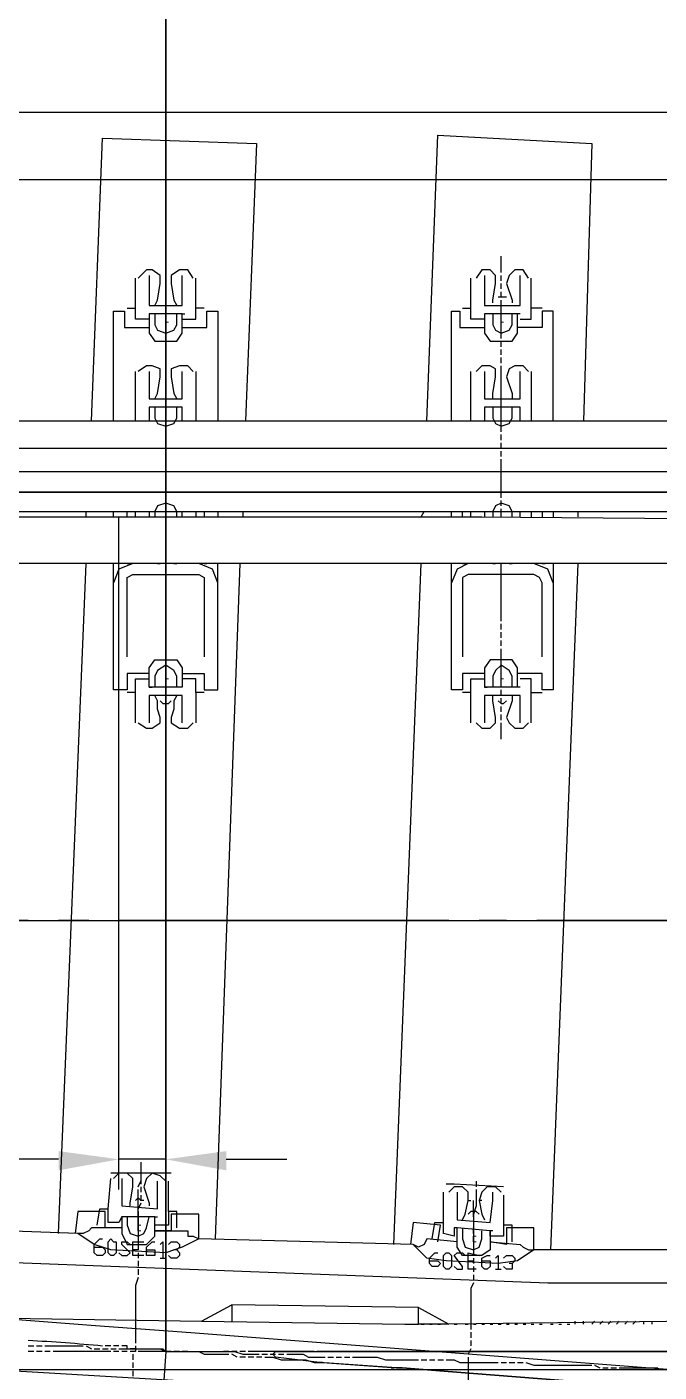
# Model space of a CAD drawing. Header units: millimetres. Extents: x -45 to 90, y -17 to 16.
# Drawn here: x 36.84 to 37.895, y -0.754 to 1.492 of the extents above; entities that cross this region are included whole.
import ezdxf

# ---------------------------------------------------------------- set-up
doc = ezdxf.new("R2010")
doc.units = ezdxf.units.MM
doc.layers.add('PDF_Geometry', color=7, linetype='Continuous')
doc.layers.add('PDF_Solid Fills', color=7, linetype='Continuous')

msp = doc.modelspace()

# ---------------------------------------------------------------- linework, layer by layer
at = {"color": 5}
msp.add_line((0, 1.35), (53.4325, 1.35), dxfattribs=at)
at = {"color": 2}
for p, q in [((0, 0.75), (53.4325, 0.75)), ((0, 0), (53.4325, 0)), ((0, 0), (42.783, 0)), ((0, -0.75), (53.4325, -0.75))]:
    msp.add_line(p, q, dxfattribs=at)
at = {"color": 6}
msp.add_lwpolyline([(29.1661, -1.3506), (29.1986, 0.45), (32.6939, 0.2287), (32.6939, 1.2372), (41.2932, 1.2372), (41.2932, 0), (45.2746, 0), (45.1993, -2.1005), (41.2248, -1.7678), (41.1144, -3.1159), (32.554, -2.4665), (32.6324, -1.35)], close=True, dxfattribs=at)
at = {"color": 2}
for radius in [500.8082, 500.0582, 499.3082]:
    msp.add_arc((-0.8299, -500.0575), radius, 85.235272, 89.904911, dxfattribs=at)
at = {"layer": 'PDF_Geometry', "lineweight": 25}
for points in [[(37.0718, 0.5318), (37.0718, 3.6994)], [(36.9938, -0.7151), (37.0076, -0.7151), (37.0213, -0.7151), (37.0305, -0.7151), (37.0351, -0.7151), (37.0443, -0.7151), (37.0489, -0.7151), (37.058, -0.7151), (37.0624, -0.7151), (37.0718, -0.7197), (37.0809, -0.7197), (37.0718, -0.7197), (37.0718, 1.7282), (37.0718, -0.7197), (37.0351, -1.2469)], [(36.9478, 0.8343), (36.9663, 1.3065), (37.223, 1.2973), (37.2047, 0.8343)], [(37.5073, 0.8343), (37.5256, 1.3111), (37.7823, 1.2973), (37.7686, 0.8343)], [(37.0718, 1.0589), (37.0718, 1.0727), (37.0718, 1.0864), (37.0718, 1.1002), (37.0718, 1.1094)], [(37.631, 1.0819), (37.631, 1.0956), (37.631, 1.1094)], [(37.0534, 1.0268), (37.058, 1.036), (37.0624, 1.0635), (37.0624, 1.0773), (37.0489, 1.0864), (37.0397, 1.0864), (37.0259, 1.0727)], [(37.1176, 1.0727), (37.1084, 1.0864), (37.0947, 1.0864), (37.0809, 1.0773), (37.0809, 1.0635), (37.0855, 1.036), (37.0901, 1.0268)], [(37.6173, 1.0314), (37.6173, 1.036), (37.6219, 1.0635), (37.6219, 1.0773), (37.6127, 1.0864), (37.5989, 1.0864), (37.5898, 1.0727)], [(37.6769, 1.0727), (37.6677, 1.0864), (37.654, 1.0864), (37.6448, 1.0773), (37.6402, 1.0635), (37.6494, 1.036), (37.6494, 1.0314)], [(37.0076, 1.0223), (37.0213, 1.0223), (37.0213, 1.0727)], [(37.0443, 1.0773), (37.0443, 1.0268), (37.0993, 1.0268), (37.0993, 1.0773)], [(37.1359, 1.0223), (37.1222, 1.0223), (37.1222, 1.0727)], [(37.5669, 1.0223), (37.5806, 1.0223), (37.5806, 1.0727)], [(37.6035, 1.0773), (37.6035, 1.0268), (37.6631, 1.0268), (37.6631, 1.0773)], [(37.631, 1.0681), (37.631, 1.0773)], [(37.631, 1.0545), (37.631, 1.0635)], [(37.6998, 1.0223), (37.6815, 1.0223), (37.6815, 1.0727)], [(37.0718, 1.0452), (37.0718, 1.0545)], [(37.0718, 1.0314), (37.0718, 1.0406)], [(37.6402, 1.0406), (37.6354, 1.0406), (37.631, 1.0406), (37.6264, 1.0406)], [(37.631, 1.0406), (37.631, 1.0498)], [(37.631, 0.9718), (37.631, 0.981), (37.631, 0.9856), (37.631, 0.9948), (37.631, 0.9993), (37.631, 1.0085), (37.631, 1.0131), (37.631, 1.0223), (37.631, 1.0268), (37.631, 1.036)], [(36.9847, 0.8343), (36.9847, 0.9352), (36.9847, 1.0177), (37.003, 1.0177), (37.003, 0.9902), (37.0443, 0.9902)], [(37.0443, 1.0039), (37.0213, 1.0039), (37.0213, 1.0223)], [(37.0534, 1.0131), (37.0534, 0.9948), (37.058, 0.9856), (37.0718, 0.981), (37.0855, 0.9856), (37.0901, 0.9948), (37.0901, 1.0131)], [(37.0718, 1.0177), (37.0718, 1.0268)], [(37.0718, 0.9489), (37.0718, 0.9581), (37.0718, 0.9627), (37.0718, 0.9718), (37.0718, 0.9764), (37.0718, 0.9856), (37.0718, 0.9902), (37.0718, 0.9993), (37.0718, 1.0039), (37.0718, 1.0131)], [(37.0993, 1.0039), (37.1222, 1.0039), (37.1222, 1.0223)], [(37.0993, 0.9902), (37.1405, 0.9902), (37.1405, 1.0177), (37.1589, 1.0177), (37.1589, 0.9352), (37.1589, 0.8343)], [(37.0993, 1.0131), (37.1039, 1.0131)], [(37.5485, 0.8343), (37.5485, 1.0177), (37.5623, 1.0177), (37.5623, 0.9902), (37.6035, 0.9902)], [(37.6035, 1.0039), (37.5806, 1.0039), (37.5806, 1.0223)], [(37.6173, 1.0131), (37.6173, 0.9948), (37.6219, 0.9856), (37.631, 0.981), (37.6448, 0.9856), (37.6494, 0.9948), (37.6494, 1.0131)], [(37.7181, 0.8343), (37.7181, 1.0177), (37.6998, 1.0177), (37.6998, 0.9902), (37.6585, 0.9902)], [(37.6631, 1.0131), (37.6585, 1.0131)], [(37.6631, 1.0039), (37.6815, 1.0039), (37.6815, 1.0223)], [(37.631, 0.9581), (37.631, 0.9672)], [(37.0718, 0.8985), (37.0718, 0.9122), (37.0718, 0.926), (37.0718, 0.9352), (37.0718, 0.9443)], [(37.631, 0.9443), (37.631, 0.9535)], [(37.0534, 0.871), (37.058, 0.8802), (37.0624, 0.9077), (37.0624, 0.9214), (37.0489, 0.926), (37.0397, 0.926), (37.0259, 0.9168)], [(37.1176, 0.9168), (37.1084, 0.926), (37.0947, 0.926), (37.0809, 0.9214), (37.0809, 0.9077), (37.0855, 0.8802), (37.0901, 0.871)], [(37.6173, 0.871), (37.6173, 0.8802), (37.6219, 0.9077), (37.6219, 0.9214), (37.6127, 0.926), (37.5989, 0.926), (37.5898, 0.9168)], [(37.631, 0.9306), (37.631, 0.9399)], [(37.631, 0.816), (37.631, 0.8297), (37.631, 0.8435), (37.631, 0.8572), (37.631, 0.871), (37.631, 0.8847), (37.631, 0.8985), (37.631, 0.9122), (37.631, 0.926)], [(37.6769, 0.9168), (37.6677, 0.926), (37.654, 0.926), (37.6448, 0.9214), (37.6402, 0.9077), (37.6494, 0.8802), (37.6494, 0.871)], [(37.0213, 0.8343), (37.0213, 0.9168)], [(37.0443, 0.9168), (37.0443, 0.871), (37.0993, 0.871), (37.0993, 0.9168)], [(37.1222, 0.9168), (37.1222, 0.8343)], [(37.5806, 0.8343), (37.5806, 0.9168)], [(37.6035, 0.9168), (37.6035, 0.871), (37.6631, 0.871), (37.6631, 0.9168)], [(37.6815, 0.9168), (37.6815, 0.8343)], [(37.0718, 0.8847), (37.0718, 0.8939)], [(37.0718, 0.871), (37.0718, 0.8802)], [(37.0993, 0.8343), (37.0993, 0.8572), (37.0443, 0.8572), (37.0443, 0.8343)], [(37.0534, 0.8572), (37.0534, 0.8389), (37.058, 0.8297), (37.0718, 0.8253), (37.0855, 0.8297), (37.0901, 0.8389), (37.0901, 0.8572)], [(37.0718, 0.8572), (37.0718, 0.8664)], [(37.6631, 0.8343), (37.6631, 0.8572), (37.6035, 0.8572), (37.6035, 0.8343)], [(37.6173, 0.8572), (37.6173, 0.8389), (37.6219, 0.8297), (37.631, 0.8253), (37.6448, 0.8297), (37.6494, 0.8389), (37.6494, 0.8572)], [(32.9873, 0.8343), (40.7849, 0.8343), (41.0966, 0.8343)], [(37.0718, 0.7885), (37.0718, 0.7976), (37.0718, 0.8022), (37.0718, 0.8114), (37.0718, 0.816), (37.0718, 0.8253), (37.0718, 0.8297), (37.0718, 0.8389), (37.0718, 0.8435), (37.0718, 0.8526)], [(37.631, 0.8022), (37.631, 0.8114)], [(32.5931, 0.7151), (18.6069, 0.7151), (18.6069, 0.7885), (32.5931, 0.7885), (32.6527, 0.7885), (32.7123, 0.7885), (40.7849, 0.7885), (41.9722, 0.7885)], [(37.631, 0.7885), (37.631, 0.7976)], [(37.0718, 0.7747), (37.0718, 0.7839)], [(37.0718, 0.761), (37.0718, 0.7701)], [(37.631, 0.7747), (37.631, 0.7839)], [(37.631, 0.706), (37.631, 0.7151), (37.631, 0.7197), (37.631, 0.7289), (37.631, 0.7335), (37.631, 0.7426), (37.631, 0.7472), (37.631, 0.7564), (37.631, 0.761), (37.631, 0.7701)], [(37.0718, 0.7472), (37.0718, 0.7564)], [(37.0718, 0.6739), (37.0718, 0.6876), (37.0718, 0.7014), (37.0718, 0.7151), (37.0718, 0.7289), (37.0718, 0.7426)], [(37.0901, 0.6739), (37.0901, 0.683), (37.0855, 0.6922), (37.0718, 0.6968), (37.058, 0.6922), (37.0534, 0.683), (37.0534, 0.6739)], [(37.6494, 0.6739), (37.6494, 0.683), (37.6448, 0.6922), (37.631, 0.6968), (37.6219, 0.6922), (37.6173, 0.683), (37.6173, 0.6739)], [(37.631, 0.6922), (37.631, 0.7014)], [(32.9873, 0.683), (40.7849, 0.683), (41.0966, 0.683)], [(36.9388, 0.6739), (36.9388, 0.683)], [(36.9847, 0.6739), (36.9847, 0.683)], [(36.9938, -0.4492), (36.9938, 0.6739), (37.5944, 0.6739)], [(37.0076, 0.6739), (37.0076, 0.683)], [(37.0213, 0.6739), (37.0213, 0.683)], [(37.0443, 0.683), (37.0443, 0.6739)], [(37.0993, 0.6739), (37.0993, 0.683)], [(37.1222, 0.683), (37.1222, 0.6739)], [(37.1359, 0.683), (37.1359, 0.6739)], [(37.1589, 0.683), (37.1589, 0.6739)], [(37.2001, 0.683), (37.2001, 0.6739)], [(37.4981, 0.6739), (37.5027, 0.683)], [(37.5485, 0.6739), (37.5485, 0.683)], [(37.5669, 0.6739), (37.5669, 0.683)], [(37.5806, 0.6739), (37.5806, 0.683)], [(37.6035, 0.683), (37.6035, 0.6739)], [(37.631, 0.6739), (37.631, 0.6876)], [(37.6631, 0.6739), (37.6631, 0.683)], [(37.6815, 0.683), (37.6815, 0.6739)], [(37.6998, 0.683), (37.6998, 0.6739)], [(37.7181, 0.683), (37.7181, 0.6739)], [(37.7594, 0.683), (37.7594, 0.6739)], [(36.893, -0.5226), (36.9388, 0.5961)], [(37.0443, 0.4126), (37.0076, 0.4126), (37.0076, 0.3851), (36.9847, 0.3851), (36.9847, 0.5547), (36.9847, 0.5961)], [(37.1589, 0.5638), (37.1497, 0.5868), (37.1268, 0.5961), (37.0168, 0.5961), (36.9938, 0.5868), (36.9847, 0.5638)], [(37.0076, 0.5961), (37.0122, 0.5961)], [(37.058, 0.5961), (37.0624, 0.5961)], [(37.0718, 0.5547), (37.0718, 0.5684), (37.0718, 0.5822), (37.0718, 0.5961)], [(37.0855, 0.5961), (37.0901, 0.5961)], [(37.0993, 0.4126), (37.1359, 0.4126), (37.1359, 0.3851), (37.1589, 0.3851), (37.1589, 0.5547), (37.1589, 0.5961)], [(37.1359, 0.5961), (37.1405, 0.5961)], [(37.1955, 0.5961), (37.1543, -0.5318)], [(37.4523, -0.5409), (37.4981, 0.5961)], [(37.6035, 0.4126), (37.5669, 0.4126), (37.5669, 0.3851), (37.5485, 0.3851), (37.5485, 0.5961)], [(37.7181, 0.5638), (37.709, 0.5868), (37.686, 0.5961), (37.576, 0.5961), (37.5577, 0.5868), (37.5485, 0.5638)], [(37.5669, 0.5961), (37.5714, 0.5961)], [(37.6173, 0.5961), (37.6219, 0.5961)], [(37.631, 0.4997), (37.631, 0.5134), (37.631, 0.5272), (37.631, 0.5409), (37.631, 0.5547), (37.631, 0.5684), (37.631, 0.5822), (37.631, 0.5961)], [(37.6448, 0.5961), (37.6494, 0.5961)], [(37.7181, 0.5961), (37.7181, 0.3851), (37.6998, 0.3851), (37.6998, 0.4126), (37.6585, 0.4126)], [(37.6998, 0.5961), (37.7044, 0.5961)], [(37.7594, 0.5961), (37.7135, -0.5499)], [(37.0076, 0.4401), (37.0076, 0.5547), (37.0076, 0.5638), (37.0076, 0.573), (37.0168, 0.5776), (37.1268, 0.5776), (37.1359, 0.573), (37.1359, 0.5638), (37.1359, 0.5547), (37.1359, 0.4401)], [(37.6998, 0.4401), (37.6998, 0.5638), (37.6952, 0.573), (37.686, 0.5776), (37.576, 0.5776), (37.5669, 0.573), (37.5669, 0.5638), (37.5669, 0.4401)], [(37.631, 0.4859), (37.631, 0.4951)], [(37.631, 0.4722), (37.631, 0.4815)], [(37.631, 0.4584), (37.631, 0.4676)], [(37.631, 0.3897), (37.631, 0.3988), (37.631, 0.4034), (37.631, 0.4126), (37.631, 0.4172), (37.631, 0.4263), (37.631, 0.4309), (37.631, 0.4401), (37.631, 0.4447), (37.631, 0.4538)], [(37.0443, 0.3897), (37.0443, 0.4217), (37.0534, 0.4355), (37.0901, 0.4355), (37.0993, 0.4217), (37.0993, 0.3897), (37.0443, 0.3897), (37.0489, 0.3897)], [(37.6585, 0.3897), (37.6585, 0.4217), (37.6494, 0.4355), (37.6127, 0.4355), (37.6035, 0.4217), (37.6035, 0.3897)], [(37.0901, 0.3897), (37.0901, 0.408), (37.0855, 0.4172), (37.0718, 0.4263), (37.058, 0.4172), (37.0534, 0.408), (37.0534, 0.3897)], [(37.6494, 0.3897), (37.6494, 0.408), (37.6448, 0.4172), (37.631, 0.4263), (37.6219, 0.4172), (37.6173, 0.408), (37.6173, 0.3897)], [(37.0213, 0.3805), (37.0213, 0.4034), (37.0443, 0.4034)], [(37.1222, 0.3805), (37.1222, 0.4034), (37.0993, 0.4034)], [(37.5806, 0.3805), (37.5806, 0.4034), (37.6035, 0.4034)], [(37.6631, 0.3897), (37.6585, 0.3897), (37.6035, 0.3897), (37.6081, 0.3897)], [(37.631, 0.3759), (37.631, 0.3851)], [(37.6815, 0.3805), (37.6815, 0.4034), (37.6631, 0.4034)], [(37.0213, 0.3301), (37.0213, 0.353), (37.0213, 0.3805), (37.0076, 0.3805)], [(37.0259, 0.3301), (37.0397, 0.3209), (37.0489, 0.3209), (37.0624, 0.3301), (37.0624, 0.3392), (37.058, 0.353), (37.058, 0.3669), (37.0534, 0.3759)], [(37.0993, 0.3301), (37.0993, 0.353), (37.0993, 0.3759), (37.0443, 0.3759), (37.0443, 0.353), (37.0443, 0.3301)], [(37.0624, 0.3669), (37.0672, 0.3621), (37.0764, 0.3621), (37.0809, 0.3669)], [(37.0901, 0.3759), (37.0855, 0.3669), (37.0855, 0.353), (37.0809, 0.3392), (37.0809, 0.3301), (37.0947, 0.3209), (37.1084, 0.3209), (37.1176, 0.3301)], [(37.1359, 0.3805), (37.1222, 0.3805), (37.1222, 0.353), (37.1222, 0.3301)], [(37.5806, 0.3301), (37.5806, 0.3805), (37.5669, 0.3805)], [(37.5898, 0.3301), (37.5989, 0.3209), (37.6127, 0.3209), (37.6219, 0.3301), (37.6219, 0.3392), (37.6173, 0.3669), (37.6173, 0.3759)], [(37.6631, 0.3301), (37.6631, 0.3759), (37.6035, 0.3759), (37.6035, 0.3301)], [(37.6264, 0.3669), (37.631, 0.3621), (37.6354, 0.3621), (37.6402, 0.3669)], [(37.631, 0.3621), (37.631, 0.3713)], [(37.6494, 0.3759), (37.6494, 0.3669), (37.6402, 0.3392), (37.6448, 0.3301), (37.654, 0.3209), (37.6677, 0.3209), (37.6769, 0.3301)], [(37.6815, 0.3301), (37.6815, 0.3805), (37.6998, 0.3805)], [(37.0718, 0.3163), (37.0718, 0.3301), (37.0718, 0.3438), (37.0718, 0.353)], [(37.631, 0.3484), (37.631, 0.3576)], [(37.631, 0.3346), (37.631, 0.3438)], [(37.631, 0.3026), (37.631, 0.3163), (37.631, 0.3301)], [(37.0718, 0.3026), (37.0718, 0.3117)], [(36.8426, 0), (36.2925, 0)], [(36.9434, 0), (36.893, 0)], [(37.5439, 0), (36.9938, 0)], [(37.6402, 0), (37.5944, 0)], [(38.2407, 0), (37.6906, 0)], [(37.0718, -0.7197), (37.0718, -0.3484)], [(36.893, -0.3988), (36.7921, -0.3988)], [(37.0718, -0.3988), (36.9938, -0.3988)], [(37.0305, -0.4034), (37.0305, -0.4172), (37.0305, -0.4263)], [(37.1726, -0.3988), (37.2735, -0.3988)], [(37.0809, -0.4217), (36.9801, -0.4217)], [(37.0122, -0.4767), (37.0122, -0.4722), (37.0168, -0.4447), (37.0168, -0.4309), (37.0076, -0.4217), (36.9938, -0.4217), (36.9847, -0.4309)], [(37.0305, -0.4217), (37.0305, -0.4309), (37.0305, -0.4401)], [(37.0718, -0.4353), (37.0624, -0.4263), (37.0489, -0.4217), (37.0397, -0.4309), (37.0351, -0.4447), (37.0443, -0.4722), (37.0443, -0.4767)], [(36.9572, -0.5088), (36.9618, -0.4813), (36.9755, -0.4813), (36.9801, -0.4309)], [(36.9984, -0.4309), (36.9984, -0.4767), (37.058, -0.4813), (37.058, -0.4353)], [(37.0259, -0.4447), (37.0305, -0.4353)], [(37.0259, -0.518), (37.0259, -0.5043), (37.0259, -0.4997), (37.0259, -0.4905), (37.0259, -0.4859), (37.0259, -0.4767), (37.0259, -0.4722), (37.0259, -0.463), (37.0259, -0.4584), (37.0259, -0.4492)], [(37.0305, -0.4447), (37.0305, -0.4538)], [(37.0901, -0.5134), (37.0901, -0.4859), (37.0764, -0.4859), (37.0764, -0.4353)], [(37.6354, -0.4447), (37.5531, -0.4401), (37.5394, -0.4401)], [(37.576, -0.4676), (37.576, -0.4538), (37.5669, -0.4447), (37.5531, -0.4447), (37.5439, -0.4538)], [(37.5898, -0.4492), (37.5898, -0.463), (37.5898, -0.4767), (37.5852, -0.4905), (37.5852, -0.5043), (37.5852, -0.518), (37.5852, -0.5318), (37.5852, -0.5455), (37.5852, -0.5593)], [(37.5898, -0.4353), (37.5898, -0.4447)], [(37.631, -0.4538), (37.6219, -0.4447), (37.6081, -0.4447), (37.5989, -0.4538), (37.5944, -0.4676)], [(36.9984, -0.5134), (36.9478, -0.5134), (36.9434, -0.518), (36.9342, -0.5226), (36.9251, -0.5226), (36.54, -0.5088), (36.5308, -0.5088), (36.5263, -0.5043), (36.5217, -0.4951), (36.4713, -0.4951), (36.4988, -0.4951), (36.4988, -0.4676), (36.5446, -0.4722), (36.5446, -0.5088)], [(37.0351, -0.4676), (37.0305, -0.4676), (37.0259, -0.463), (37.0213, -0.4676)], [(37.0305, -0.4584), (37.0305, -0.4676)], [(37.5164, -0.5318), (37.5208, -0.5043), (37.5348, -0.5043), (37.5348, -0.4538)], [(37.6354, -0.4584), (37.6354, -0.4676), (37.6354, -0.5088), (37.6354, -0.5272), (37.6127, -0.5272), (37.6127, -0.518), (37.5577, -0.5134), (37.5531, -0.5134), (37.5531, -0.5272), (37.5348, -0.5226), (37.5348, -0.5043)], [(37.5577, -0.4538), (37.5577, -0.4676), (37.5577, -0.4997), (37.6127, -0.5043), (37.6173, -0.4676), (37.6173, -0.4538)], [(37.5669, -0.4997), (37.5714, -0.4905), (37.576, -0.4676), (37.5806, -0.4676)], [(37.5852, -0.4951), (37.5852, -0.4813), (37.5852, -0.4676)], [(37.5989, -0.4676), (37.5944, -0.4676), (37.5989, -0.4905), (37.6035, -0.4997)], [(36.9709, -0.5134), (36.9709, -0.4859), (36.9251, -0.4859), (36.9205, -0.5226)], [(37.5577, -0.5363), (37.5073, -0.5318), (37.5027, -0.5409), (37.4935, -0.5455), (37.4843, -0.5409), (37.1268, -0.5318), (37.1268, -0.4905), (37.0809, -0.4905), (37.0809, -0.518), (37.0534, -0.518), (37.1084, -0.518), (37.1084, -0.5272), (37.1176, -0.5272), (37.1268, -0.5318), (37.0993, -0.5455), (37.0718, -0.5547), (36.9801, -0.5499), (36.9526, -0.5409), (36.9251, -0.5226)], [(36.9984, -0.4951), (36.9938, -0.5043), (36.9755, -0.5043), (36.9755, -0.4813)], [(37.0259, -0.4859), (37.0259, -0.4951), (37.0259, -0.4997), (37.0259, -0.5088), (37.0259, -0.5134), (37.0259, -0.5226), (37.0259, -0.5272), (37.0259, -0.5363), (37.0259, -0.5409), (37.0259, -0.5499), (37.0168, -0.5499)], [(37.0305, -0.4722), (37.0259, -0.4813)], [(37.0259, -0.4905), (37.0259, -0.4951)], [(37.0764, -0.4859), (37.0764, -0.5088), (37.0534, -0.5088), (37.0534, -0.4951), (37.058, -0.4951)], [(37.5944, -0.4905), (37.5898, -0.4859), (37.5806, -0.4859), (37.576, -0.4905)], [(37.0076, -0.4951), (37.0076, -0.5088), (37.0122, -0.5226), (37.0259, -0.5272), (37.0351, -0.5226), (37.0397, -0.5134), (37.0443, -0.4951)], [(37.5256, -0.5363), (37.5302, -0.5088), (37.4843, -0.5043), (37.4798, -0.5409)], [(38.1353, -0.5455), (38.0849, -0.5409), (38.0803, -0.5499), (38.0757, -0.5499), (38.0619, -0.5499), (37.686, -0.5499), (37.686, -0.5134), (37.6402, -0.5134), (37.6402, -0.5409), (37.6127, -0.5363), (37.6631, -0.5409), (37.6677, -0.5455), (37.6769, -0.5499), (37.686, -0.5499), (37.6585, -0.5684), (37.6264, -0.573), (37.5394, -0.5684), (37.5073, -0.5638), (37.4843, -0.5409)], [(37.6173, -0.518), (37.6127, -0.518), (37.6127, -0.5499), (37.5989, -0.5593), (37.5669, -0.5593), (37.5577, -0.5455), (37.5577, -0.5134)], [(37.5669, -0.5134), (37.5669, -0.5318), (37.5714, -0.5455), (37.5852, -0.5499), (37.5944, -0.5455), (37.5989, -0.5318), (37.5989, -0.518)], [(37.5852, -0.4997), (37.5852, -0.5088), (37.5852, -0.518)], [(37.5852, -0.5226), (37.5852, -0.5134)], [(37.6494, -0.5363), (37.6494, -0.5088), (37.6354, -0.5088)], [(35.5819, -0.5363), (35.6324, -0.5363), (35.6828, -0.5409), (35.7653, -0.5318), (35.7836, -0.5318), (37.709, -0.6051), (39.648, -0.6051), (39.648, -0.6372), (39.5243, -0.6464), (39.4784, -0.6509), (39.4509, -0.6509), (37.5439, -0.6739), (37.5394, -0.6739)], [(36.9526, -0.5455), (36.9663, -0.5455), (36.9709, -0.5499), (36.9709, -0.5547), (36.9663, -0.5593), (36.9572, -0.5593), (36.9526, -0.5547), (36.9526, -0.5409), (36.9618, -0.5318), (36.9663, -0.5318)], [(36.9938, -0.5547), (36.9984, -0.5593), (37.0076, -0.5593), (37.0122, -0.5547), (36.9984, -0.5409), (36.9984, -0.5363), (37.0076, -0.5363), (37.0122, -0.5409)], [(37.0351, -0.5593), (37.0168, -0.5593), (37.0168, -0.5363), (37.0351, -0.5363)], [(37.0397, -0.5499), (37.0534, -0.5499), (37.0534, -0.5547), (37.0534, -0.5593), (37.0443, -0.5593), (37.0397, -0.5593), (37.0397, -0.5455), (37.0489, -0.5363), (37.0534, -0.5363)], [(37.0624, -0.5409), (37.0672, -0.5363), (37.0672, -0.5638)], [(37.0764, -0.5409), (37.0809, -0.5363), (37.0901, -0.5363), (37.0947, -0.5409), (37.0947, -0.5455), (37.0901, -0.5499), (37.0855, -0.5499)], [(37.5852, -0.5363), (37.5852, -0.5272)], [(37.0259, -0.5547), (37.0259, -0.5638)], [(37.0901, -0.5499), (37.0947, -0.5547), (37.0947, -0.5593), (37.0901, -0.5638), (37.0809, -0.5638), (37.0764, -0.5593)], [(37.5118, -0.5684), (37.5256, -0.5684), (37.5302, -0.573), (37.5256, -0.5776), (37.5164, -0.5776), (37.5118, -0.573), (37.5118, -0.5638), (37.5208, -0.5547), (37.5256, -0.5547)], [(37.5531, -0.5776), (37.5577, -0.5822), (37.5669, -0.5822), (37.5669, -0.5776), (37.5531, -0.5593), (37.5577, -0.5547), (37.5669, -0.5547), (37.5714, -0.5593)], [(37.5898, -0.5822), (37.576, -0.5822), (37.576, -0.5547), (37.5944, -0.5593)], [(37.5989, -0.5684), (37.6127, -0.5684), (37.6127, -0.573), (37.6127, -0.5776), (37.6081, -0.5822), (37.6035, -0.5822), (37.5989, -0.5776), (37.5989, -0.5638), (37.6081, -0.5593), (37.6127, -0.5593)], [(37.6219, -0.5638), (37.6264, -0.5593), (37.6264, -0.5822)], [(37.6354, -0.5638), (37.6402, -0.5593), (37.6494, -0.5593), (37.654, -0.5638), (37.654, -0.5684), (37.6494, -0.573), (37.6448, -0.573)], [(37.0259, -0.5684), (37.0259, -0.5776)], [(37.0259, -0.5822), (37.0259, -0.5914)], [(37.0624, -0.5638), (37.0718, -0.5638)], [(37.576, -0.5684), (37.5852, -0.5684)], [(37.5852, -0.5638), (37.5852, -0.573)], [(37.5852, -0.5776), (37.5852, -0.5868)], [(37.6219, -0.5822), (37.631, -0.5822)], [(37.6494, -0.573), (37.6494, -0.5776), (37.6494, -0.5822), (37.6402, -0.5822), (37.6354, -0.5776)], [(37.0259, -0.5959), (37.0213, -0.6097), (37.0213, -0.6234), (37.0213, -0.6372), (37.0213, -0.6509), (37.0213, -0.6645), (37.0213, -0.6784), (37.0213, -0.6922), (37.0213, -0.706)], [(37.5852, -0.6051), (37.5806, -0.6143), (37.5806, -0.6189), (37.5806, -0.628), (37.5806, -0.6326), (37.5806, -0.6418), (37.5806, -0.6464), (37.5806, -0.6555), (37.5806, -0.6601), (37.5806, -0.6693), (37.5806, -0.6739), (37.5806, -0.683)], [(37.5852, -0.5914), (37.5852, -0.6005)], [(36.3521, -0.6645), (36.3383, -0.6645), (36.3246, -0.6601), (36.3108, -0.6601), (36.2971, -0.6601), (36.2833, -0.6601), (36.2741, -0.6555), (35.7515, -0.6189), (35.6278, -0.6097), (36.2741, -0.6555), (37.1314, -0.6693), (37.1818, -0.6418), (37.1818, -0.6693)], [(37.1314, -0.6693), (37.4706, -0.6739), (37.4935, -0.6739), (37.4935, -0.6464), (37.1818, -0.6418)], [(37.4935, -0.6464), (37.5439, -0.6739), (37.4935, -0.6739)], [(37.4706, -0.6739), (37.4752, -0.6739)], [(37.4843, -0.6739), (37.4889, -0.6739)], [(37.4981, -0.6739), (37.5027, -0.6739)], [(37.5118, -0.6739), (37.5164, -0.6739)], [(37.5256, -0.6739), (37.5302, -0.6739)], [(37.5531, -0.6739), (37.5577, -0.6739)], [(37.5714, -0.6739), (37.576, -0.6739)], [(37.5852, -0.6739), (37.5898, -0.6739)], [(37.5989, -0.6739), (37.6035, -0.6739)], [(37.6127, -0.6739), (37.6173, -0.6739)], [(37.6264, -0.6739), (37.631, -0.6739)], [(37.6402, -0.6739), (37.6448, -0.6739)], [(37.654, -0.6739), (37.6585, -0.6739)], [(37.6677, -0.6739), (37.6723, -0.6739)], [(37.6815, -0.6739), (37.686, -0.6739)], [(37.6952, -0.6739), (37.6998, -0.6739)], [(37.7135, -0.6739), (37.7181, -0.6739)], [(37.7273, -0.6739), (37.7319, -0.6739)], [(37.7411, -0.6739), (37.7456, -0.6739)], [(37.7548, -0.6739), (37.7548, -0.6693)], [(37.7686, -0.6739), (37.7686, -0.6693)], [(37.7823, -0.6739), (37.7869, -0.6693)], [(37.7961, -0.6739), (37.8006, -0.6693)], [(37.8098, -0.6739), (37.8144, -0.6693)], [(37.8236, -0.6739), (37.8282, -0.6693)], [(37.8373, -0.6739), (37.8419, -0.6693)], [(37.8511, -0.6739), (37.8557, -0.6693)], [(37.8694, -0.6739), (37.8694, -0.6693)], [(37.8832, -0.6739), (37.8832, -0.6693)], [(39.8773, -0.6876), (39.8727, -0.6876), (39.7214, -0.7197), (39.648, -0.7197), (39.5518, -0.7197), (39.4738, -0.7197), (39.4509, -0.7197), (38.0619, -0.7197), (37.9336, -0.7197), (37.5852, -0.7197), (37.4706, -0.7197), (37.4568, -0.7197), (37.3285, -0.7197), (39.5518, -0.7197), (40.2211, -0.7197), (39.7214, -0.7197)], [(37.5806, -0.6876), (37.5806, -0.6968)], [(36.8426, -0.7105), (36.8517, -0.7105)], [(36.8563, -0.7105), (36.8655, -0.7105)], [(36.8701, -0.7105), (36.8792, -0.7105), (36.8838, -0.7105), (36.893, -0.7105), (36.8976, -0.7105), (36.9067, -0.7105), (36.9113, -0.7105), (36.9205, -0.7105), (36.9251, -0.7105), (36.9342, -0.7105)], [(36.9388, -0.7105), (36.9478, -0.7151)], [(36.9526, -0.7151), (36.9618, -0.7151)], [(36.9663, -0.7151), (36.9755, -0.7151)], [(36.9801, -0.7105), (36.9709, -0.7105)], [(36.9801, -0.7151), (36.9893, -0.7151)], [(36.9938, -0.7105), (36.9847, -0.7105)], [(37.0076, -0.7151), (37.0076, -0.7105), (36.9984, -0.7105)], [(37.0213, -0.7151), (37.0122, -0.7151)], [(37.0213, -0.7105), (37.0213, -0.7197), (37.0168, -0.7197)], [(37.0259, -0.7151), (37.0351, -0.7151), (37.0397, -0.7151), (37.0489, -0.7151), (37.0534, -0.7151), (37.0624, -0.7151), (37.0672, -0.7151), (37.0718, -0.7197), (37.0672, -0.7197), (37.0624, -0.7197), (37.0534, -0.7197), (37.0489, -0.7197), (37.0397, -0.7197), (37.0351, -0.7197), (37.0259, -0.7197)], [(37.5806, -0.7151), (37.576, -0.7243)], [(37.5806, -0.7014), (37.5806, -0.7105)], [(36.2787, -0.7197), (36.2741, -0.7197), (37.1314, -0.7701), (37.177, -0.8022), (37.4889, -0.8206), (37.4889, -0.7931), (37.466, -0.7885), (37.177, -0.7747)], [(36.8517, -0.7197), (36.8426, -0.7197)], [(36.8655, -0.7197), (36.8563, -0.7197)], [(36.8792, -0.7197), (36.8701, -0.7197)], [(36.9801, -0.7197), (36.9663, -0.7197), (36.9526, -0.7197), (36.9388, -0.7197), (36.9251, -0.7197), (36.9113, -0.7197), (36.8976, -0.7197), (36.8838, -0.7197)], [(36.9938, -0.7197), (36.9847, -0.7197)], [(37.0076, -0.7197), (36.9984, -0.7197)], [(37.0213, -0.7197), (37.0122, -0.7197)], [(37.0168, -0.7243), (37.0168, -0.7335)], [(37.0168, -0.738), (37.0168, -0.7472)], [(37.0764, -0.7197), (37.0855, -0.7197), (37.0947, -0.7197), (37.0855, -0.7197)], [(37.0901, -0.7197), (37.0993, -0.7197), (37.1084, -0.7197), (37.113, -0.7197), (37.1222, -0.7197), (37.1268, -0.7197), (37.1359, -0.7197), (37.1405, -0.7197), (37.1497, -0.7197), (37.1543, -0.7197), (37.1635, -0.7197)], [(37.1084, -0.7197), (37.0993, -0.7197)], [(37.1039, -0.7197), (37.113, -0.7197), (37.1222, -0.7197), (37.1268, -0.7197), (37.1359, -0.7243), (37.1405, -0.7243), (37.1497, -0.7243), (37.1543, -0.7243), (37.1635, -0.7243), (37.168, -0.7243), (37.177, -0.7243)], [(37.1176, -0.7197), (37.1314, -0.7197), (37.1451, -0.7197), (37.1589, -0.7197), (37.1726, -0.7197), (37.1864, -0.7197), (37.2001, -0.7243), (37.2139, -0.7243), (37.2276, -0.7243)], [(37.177, -0.7197), (37.168, -0.7197)], [(37.191, -0.7197), (37.1818, -0.7197)], [(37.191, -0.7289), (37.1818, -0.7243)], [(37.2047, -0.7197), (37.1955, -0.7197)], [(37.2047, -0.7289), (37.1955, -0.7289)], [(37.3193, -0.7197), (37.3056, -0.7197), (37.2916, -0.7197), (37.2781, -0.7197), (37.2643, -0.7197), (37.2506, -0.7197), (37.2368, -0.7197), (37.223, -0.7197), (37.2093, -0.7197)], [(37.2185, -0.7289), (37.2093, -0.7289)], [(37.2322, -0.7289), (37.223, -0.7289)], [(37.2322, -0.7243), (37.2414, -0.7243)], [(37.2368, -0.7289), (37.2506, -0.7289), (37.2643, -0.7335), (37.2781, -0.7335), (37.2916, -0.7335), (37.3056, -0.7335), (37.3193, -0.738), (37.3285, -0.738), (37.3331, -0.738), (37.3285, -0.738), (37.2551, -0.7289), (37.2506, -0.7243), (37.2551, -0.7197), (37.3285, -0.7197), (37.3331, -0.7197)], [(37.246, -0.7243), (37.2551, -0.7243)], [(37.2597, -0.7243), (37.2689, -0.7243)], [(37.2735, -0.7243), (37.2826, -0.7243), (37.2872, -0.7243), (37.2964, -0.7243), (37.301, -0.7243), (37.3101, -0.7289), (37.3147, -0.7289), (37.3239, -0.7289), (37.3285, -0.7289), (37.3377, -0.7289)], [(37.3285, -0.7197), (37.3239, -0.7197)], [(39.4647, -0.9031), (39.4418, -0.9031), (38.0619, -0.7931), (37.9336, -0.7839), (37.5852, -0.7564), (37.466, -0.7472), (37.4568, -0.7472), (37.3285, -0.738)], [(37.3331, -0.738), (37.4568, -0.7472), (37.466, -0.7472), (37.5852, -0.7564), (37.9336, -0.7839), (38.0619, -0.7931), (39.4418, -0.9031), (39.4647, -0.9031), (39.5655, -0.9122), (39.6389, -0.9168), (39.7168, -0.926), (40.2073, -0.9672), (40.2623, -0.9718)], [(37.3422, -0.7289), (37.3514, -0.7289)], [(37.356, -0.7289), (37.3652, -0.7289)], [(37.3697, -0.7289), (37.3789, -0.7289)], [(37.3835, -0.7289), (37.3972, -0.7289), (37.411, -0.7289), (37.4247, -0.7289), (37.4385, -0.7335), (37.4523, -0.7335), (37.466, -0.7335), (37.4798, -0.7335), (37.4935, -0.7335)], [(37.4981, -0.7335), (37.5073, -0.7335)], [(37.5118, -0.7335), (37.5208, -0.7335)], [(37.5256, -0.7335), (37.5348, -0.7335)], [(37.5394, -0.7335), (37.5485, -0.7335), (37.5531, -0.7335), (37.5623, -0.738), (37.5669, -0.738), (37.576, -0.738), (37.5852, -0.738), (37.5898, -0.738), (37.5989, -0.738), (37.6035, -0.738), (37.6127, -0.738), (37.6173, -0.738), (37.6264, -0.738)], [(37.576, -0.7289), (37.576, -0.7426), (37.576, -0.7564), (37.576, -0.7701), (37.576, -0.7839), (37.576, -0.7976), (37.576, -0.8114), (37.576, -0.8251), (37.576, -0.8389)], [(37.631, -0.738), (37.6402, -0.738)], [(37.6448, -0.738), (37.654, -0.738)], [(37.6585, -0.738), (37.6677, -0.738)], [(37.6723, -0.738), (37.686, -0.7426), (37.6998, -0.7426), (37.7135, -0.7426), (37.7273, -0.7426), (37.7411, -0.7426), (37.7548, -0.7426), (37.7686, -0.7426), (37.7823, -0.7426)], [(37.0168, -0.7518), (37.0168, -0.761)], [(37.4477, -0.7472), (37.4523, -0.7472)], [(37.7869, -0.7426), (37.7961, -0.7472)], [(37.8006, -0.7472), (37.8098, -0.7472)], [(37.8144, -0.7472), (37.8236, -0.7472)], [(37.8282, -0.7472), (37.8373, -0.7472), (37.8419, -0.7472), (37.8511, -0.7472), (37.8557, -0.7472), (37.8646, -0.7472), (37.8694, -0.7472), (37.8786, -0.7472), (37.8832, -0.7472), (37.8923, -0.7472)]]:
    msp.add_lwpolyline(points, dxfattribs=at)
for points in [[(37.0993, 0.981), (37.0993, 1.0131), (37.0443, 1.0131), (37.0443, 0.981), (37.0534, 0.9672), (37.0901, 0.9672)], [(37.6585, 0.981), (37.6585, 1.0131), (37.6035, 1.0131), (37.6035, 0.981), (37.6127, 0.9672), (37.6494, 0.9672)], [(40.7849, 0.7151), (32.7123, 0.7151)], [(40.6932, 0.5961), (33.2945, 0.5961), (33.2945, 0.6372), (33.4916, 0.6509), (36.3933, 0.6739), (37.5944, 0.6739), (40.4915, 0.6509), (40.6932, 0.6372)], [(37.0534, -0.5272), (37.0534, -0.4951), (36.9984, -0.4951), (36.9984, -0.5226), (37.0076, -0.5409), (37.0397, -0.5409)], [(36.9801, -0.5593), (36.9755, -0.5547), (36.9755, -0.5363), (36.9801, -0.5318), (36.9847, -0.5363), (36.9893, -0.5363), (36.9893, -0.5547), (36.9847, -0.5593)], [(37.5394, -0.5822), (37.5348, -0.5776), (37.5348, -0.5593), (37.5394, -0.5547), (37.5439, -0.5547), (37.5485, -0.5593), (37.5485, -0.5776), (37.5439, -0.5822)]]:
    msp.add_lwpolyline(points, close=True, dxfattribs=at)
at = {"layer": 'PDF_Geometry', "lineweight": 9}
for points in [[(37.0718, 0.9993), (37.0764, 0.9993)], [(37.631, 0.9993), (37.6354, 0.9993)], [(37.0718, 0.7151), (37.0764, 0.7151)], [(37.631, 0.7151), (37.6354, 0.7151)], [(37.5944, 0.6739), (37.5989, 0.6739)], [(37.0718, 0.4034), (37.0764, 0.4034)], [(37.631, 0.4034), (37.6354, 0.4034)], [(37.0259, -0.5088), (37.0305, -0.5088)], [(37.0259, -0.518), (37.0305, -0.518)], [(37.5852, -0.5272), (37.5898, -0.5272)], [(37.5852, -0.5363), (37.5898, -0.5363)], [(37.5944, -0.7197), (37.5989, -0.7197)]]:
    msp.add_lwpolyline(points, dxfattribs=at)
msp.add_lwpolyline([(37.0764, -0.7197), (37.0718, -0.7197)], close=True, dxfattribs=at)
at = {"layer": 'PDF_Geometry', "lineweight": 25}
msp.add_arc((36.6279, -4.4397), 3.7445, 84.814, 86.7132, dxfattribs=at)
at = {"layer": 'PDF_Solid Fills', "transparency": 33554559}
for points in [[(36.893, -0.3851), (36.893, -0.4172), (36.9938, -0.3988)], [(37.1726, -0.3851), (37.1726, -0.4172), (37.0718, -0.3988)]]:
    msp.add_solid(points, dxfattribs=at)

doc.saveas('drawing.dxf')
